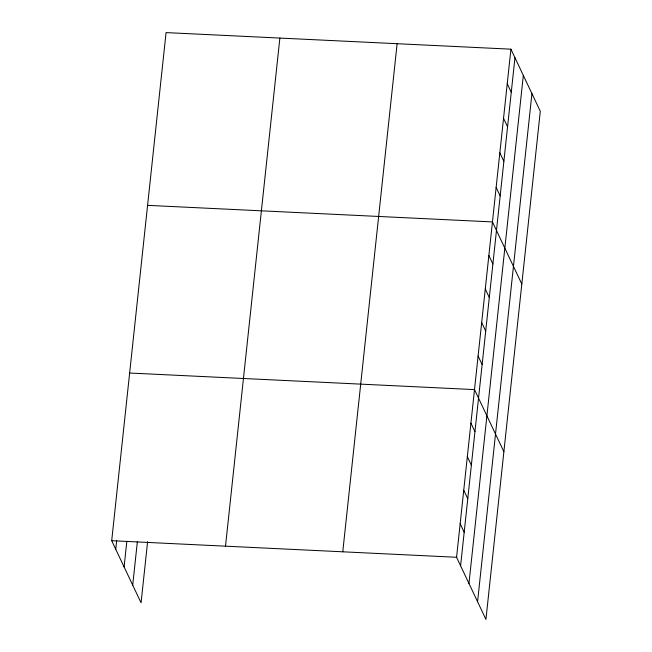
<?xml version="1.0" encoding="UTF-8"?>
<svg xmlns="http://www.w3.org/2000/svg" width="652" height="652" viewBox="0 0 652 652"><rect width="100%" height="100%" fill="white"/><g stroke="black" fill="none" stroke-linecap="round" stroke-linejoin="round"><path stroke-width="0.98" d="M147.613 541.673L141.068 602.823L111.704 540.704L166.064 32.6L510.932 49.177L540.296 111.296L485.936 619.4L456.571 557.273L510.932 49.177M115.738 549.237L116.684 540.353M124.1 566.922L126.838 541.274M132.715 585.137L137.352 541.739M225.51 546.172L279.871 38.069M342.765 551.804L397.125 43.7M460.597 565.806L514.958 57.702M468.959 583.491L523.32 75.387M477.574 601.714L531.934 93.611M147.58 205.356L492.447 221.924L521.812 284.052M129.642 373.025L474.509 389.603L503.874 451.73M111.704 540.704L456.571 557.273M507.232 83.725L511.266 92.258M503.531 118.273L507.566 126.806M499.839 152.829L503.874 161.354M496.139 187.377L500.174 195.91M488.861 255.462L492.888 263.995M485.267 288.999L489.302 297.532M481.681 322.536L485.716 331.061M478.095 356.065L482.13 364.598M470.923 423.14L474.949 431.665M467.329 456.669L471.363 465.202M463.743 490.206L467.777 498.739M460.157 523.743L464.191 532.268"/></g></svg>
